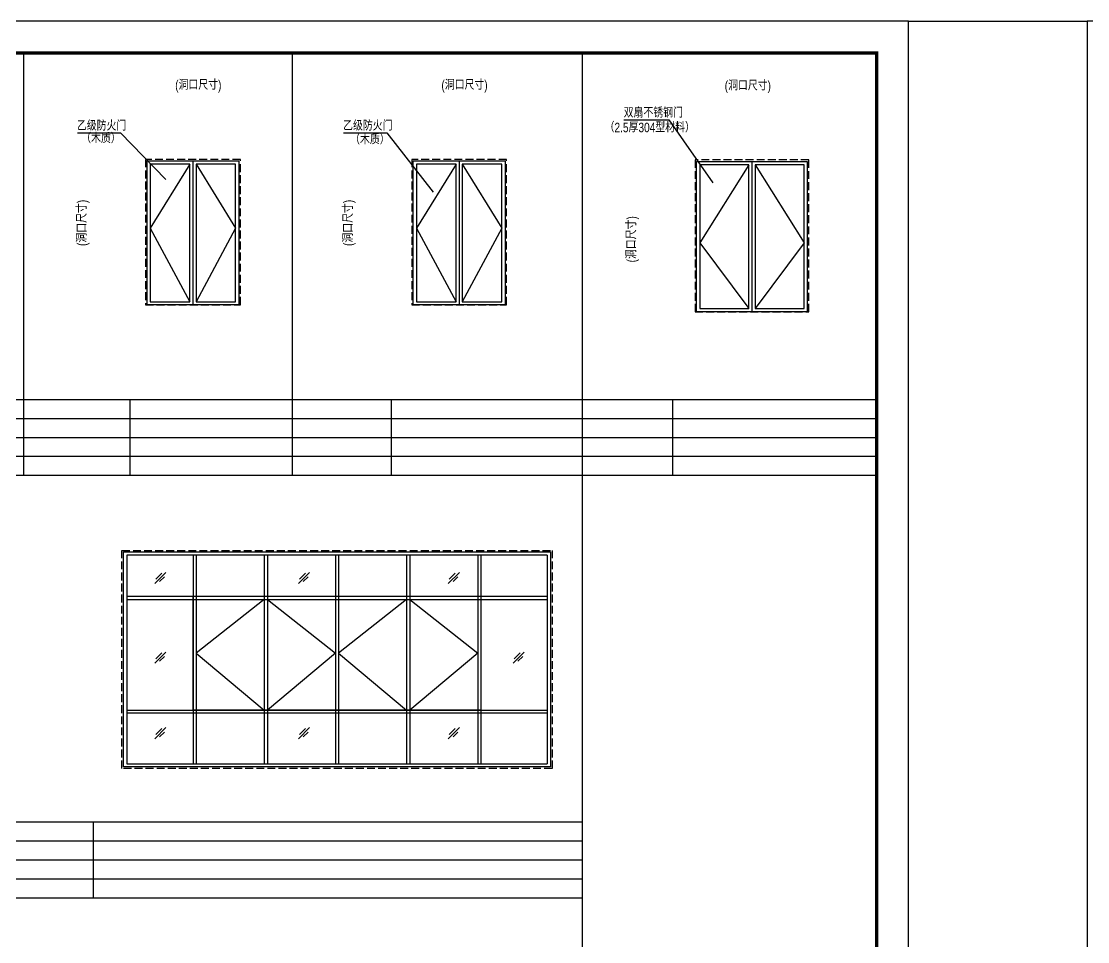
# Model space of a CAD drawing. Extents: x -1041549 to 749950, y -354245 to 17554.
# Drawn here: x 265107 to 281967, y -247496 to -232943 of the extents above; entities that cross this region are included whole.
import ezdxf

# ---------------------------------------------------------------- set-up
doc = ezdxf.new("R2010")
doc.units = 0
doc.header["$LTSCALE"] = 1000
doc.header["$MEASUREMENT"] = 0
doc.linetypes.add('CONTINOUS', pattern=[0])
doc.linetypes.add('DASH', pattern=[0.35, 0.25, -0.1])
for name, color, linetype in [('14', 1, 'Continuous'), ('PUB_DIM', 3, 'Continuous'), ('PUB_TEXT', 7, 'Continuous'), ('PUB_TITLE', 4, 'Continuous'), ('WINDOW', 3, 'Continuous'), ('中粗线', 1, 'DASH'), ('辅助线', 8, 'CONTINOUS')]:
    doc.layers.add(name, color=color, linetype=linetype)
doc.styles.add('_HZTXT', font='gs_txt.shx', dxfattribs={"width": 0.8, "bigfont": 'HZTXT.shx'})

# ---------------------------------------------------------------- blocks, each defined once
blk = doc.blocks.new('A$Ce58e362c')
at = {"layer": '14'}
blk.add_lwpolyline([(15730, 1076), (15730, 87176)], dxfattribs=at)

msp = doc.modelspace()

# ---------------------------------------------------------------- linework, layer by layer
msp.add_line((279132.1, -232942.6), (281958.3, -232942.6))
at = {"color": 8}
for p, q in [((265140.2, -233442.6), (265140.2, -240126.1)), ((269389.6, -233442.6), (269389.6, -240126.1)), ((278632.1, -238926.1), (238332.1, -238926.1)), ((266823.1, -238926.1), (266823.1, -240126.1)), ((270953.2, -238926.1), (270953.2, -240126.1)), ((275402.9, -238926.1), (275402.9, -240126.1)), ((278632.1, -239226.1), (238332.1, -239226.1)), ((278632.1, -239526.1), (238332.1, -239526.1)), ((278632.1, -239826.1), (238332.1, -239826.1)), ((278632.1, -240126.1), (238332.1, -240126.1)), ((273982, -245607.3), (238332.1, -245607.3)), ((266241.2, -245607.3), (266241.2, -246807.3)), ((273982, -245907.3), (238332.1, -245907.3)), ((273982, -246207.3), (238332.1, -246207.3)), ((273982, -246507.3), (238332.1, -246507.3)), ((273982, -246807.3), (238332.1, -246807.3))]:
    msp.add_line(p, q, dxfattribs=at)
at = {"color": 8, "extrusion": (0, -9.5104e-06, 1)}
for p, q in [((267770.7, -235200.6, 0), (267145.7, -236213.1)), ((267870.7, -235200.6, 0), (268495.7, -236213.1)), ((271979.9, -235200.6, 0), (271354.9, -236213.1)), ((272079.9, -235200.6, 0), (272704.9, -236213.1)), ((276609.3, -235209.8, 0), (275834.3, -236447.3, 0)), ((276709.3, -235209.8, 0), (277484.3, -236447.3, 0)), ((267145.7, -236213.1), (267770.7, -237375.6, 0)), ((268495.7, -236213.1), (267870.7, -237375.6, 0)), ((271354.9, -236213.1), (271979.9, -237375.6, 0)), ((272704.9, -236213.1), (272079.9, -237375.6, 0)), ((275834.3, -236447.3, 0), (276609.3, -237484.8, 0)), ((277484.3, -236447.3, 0), (276709.3, -237484.8, 0))]:
    msp.add_line(p, q, dxfattribs=at)
at = {"color": 4}
for p, q in [((266772.8, -241382.6, 0), (266772.8, -244682.6, 0)), ((273422.8, -241382.6, 0), (266772.8, -241382.6, 0)), ((267822.8, -241382.6, 0), (267822.8, -244682.6, 0)), ((267872.8, -241382.6, 0), (267872.8, -244682.6, 0)), ((268947.8, -241382.6, 0), (268947.8, -244682.6, 0)), ((268997.8, -241382.6, 0), (268997.8, -244682.6, 0)), ((270072.8, -241382.6, 0), (270072.8, -244682.6, 0)), ((270122.8, -241382.6, 0), (270122.8, -244682.6, 0)), ((271197.8, -241382.6, 0), (271197.8, -244682.6, 0)), ((271247.8, -241382.6, 0), (271247.8, -244682.6, 0)), ((272322.8, -241382.6, 0), (272322.8, -244682.6, 0)), ((272372.8, -241382.6, 0), (272372.8, -244682.6, 0)), ((273422.8, -241382.6, 0), (273422.8, -244682.6, 0)), ((266772.8, -242032.6, 0), (273422.8, -242032.6, 0)), ((266772.8, -242082.6, 0), (273422.8, -242082.6, 0)), ((266772.8, -243832.6, 0), (273422.8, -243832.6, 0)), ((273422.8, -243882.6, 0), (266772.8, -243882.6, 0)), ((266772.8, -244682.6, 0), (273422.8, -244682.6, 0))]:
    msp.add_line(p, q, dxfattribs=at)
at = {"color": 2, "elevation": 0}
msp.add_lwpolyline([(266722.8, -241332.6), (273472.8, -241332.6), (273472.8, -244732.6), (266722.8, -244732.6)], close=True, dxfattribs=at)
at = {"color": 8}
msp.add_lwpolyline([(267822.8, -242032.6), (272372.8, -242032.6), (272372.8, -243832.7), (267822.8, -243832.7)], close=True, dxfattribs=at)
at = {"layer": 'PUB_DIM'}
for p, q in [((274635.9, -234497.8, 0), (275343.4, -234497.8, 0)), ((275343.4, -234497.8, 0), (276040.8, -235497.3, 0)), ((265993.9, -234703.4, 0), (266677, -234703.4, 0)), ((266677, -234703.4, 0), (267393.3, -235442.8, 0)), ((270203.1, -234703.4, 0), (270886.2, -234703.4, 0)), ((270886.2, -234703.4, 0), (271620.7, -235642.8, 0))]:
    msp.add_line(p, q, dxfattribs=at)
at = {"layer": 'PUB_TITLE'}
for points in [[(237082.1, -262642.6), (279132.1, -262642.6), (279132.1, -232942.6), (237082.1, -232942.6)], [(281958.3, -262642.6), (324008.3, -262642.6), (324008.3, -232942.6), (281958.3, -232942.6)]]:
    msp.add_lwpolyline(points, close=True, dxfattribs=at)
at = {"layer": 'PUB_TITLE', "const_width": 50}
msp.add_lwpolyline([(238332.1, -262142.6), (278632.1, -262142.6), (278632.1, -233442.6), (238332.1, -233442.6)], close=True, dxfattribs=at)
at = {"layer": 'WINDOW', "extrusion": (0, -9.5104e-06, 1)}
for p, q in [((267770.7, -235200.6, 0), (267145.7, -235200.6, 0)), ((267145.7, -235200.6, 0), (267145.7, -237375.6, 0)), ((267770.7, -237375.6, 0), (267770.7, -235200.6, 0)), ((268495.7, -235200.6, 0), (267870.7, -235200.6, 0)), ((267870.7, -235200.6, 0), (267870.7, -237375.6, 0)), ((268495.7, -237375.6, 0), (268495.7, -235200.6, 0)), ((271979.9, -235200.6, 0), (271354.9, -235200.6, 0)), ((271354.9, -235200.6, 0), (271354.9, -237375.6, 0)), ((271979.9, -237375.6, 0), (271979.9, -235200.6, 0)), ((272704.9, -235200.6, 0), (272079.9, -235200.6, 0)), ((272079.9, -235200.6, 0), (272079.9, -237375.6, 0)), ((272704.9, -237375.6, 0), (272704.9, -235200.6, 0)), ((276609.3, -235209.8, 0), (275834.3, -235209.8, 0)), ((275834.3, -235209.8, 0), (275834.3, -237484.8, 0)), ((276609.3, -237484.8, 0), (276609.3, -235209.8, 0)), ((277484.3, -235209.8, 0), (276709.3, -235209.8, 0)), ((276709.3, -235209.8, 0), (276709.3, -237484.8, 0)), ((277484.3, -237484.8, 0), (277484.3, -235209.8, 0)), ((267145.7, -237375.6, 0), (267770.7, -237375.6, 0)), ((267870.7, -237375.6, 0), (268495.7, -237375.6, 0)), ((271354.9, -237375.6, 0), (271979.9, -237375.6, 0)), ((272079.9, -237375.6, 0), (272704.9, -237375.6, 0)), ((275834.3, -237484.8, 0), (276609.3, -237484.8, 0)), ((276709.3, -237484.8, 0), (277484.3, -237484.8, 0))]:
    msp.add_line(p, q, dxfattribs=at)
at = {"layer": 'WINDOW', "extrusion": (0, -9.51011e-06, 1)}
for points, elevation in [([(267095.7, -237425.6), (267095.7, -235150.6), (268545.7, -235150.6), (268545.7, -237425.6)], 2.2), ([(271304.9, -237425.6), (271304.9, -235150.6), (272754.9, -235150.6), (272754.9, -237425.6)], 2.2), ([(275784.3, -237534.8), (275784.3, -235159.8), (277534.3, -235159.8), (277534.3, -237534.8)], 2.3)]:
    msp.add_lwpolyline(points, close=True, dxfattribs=dict(at, elevation=elevation))
for points, elevation in [([(267820.7, -235150.6), (267820.7, -237425.6)], 2.2), ([(272029.9, -235150.6), (272029.9, -237425.6)], 2.3), ([(276659.3, -235159.8), (276659.3, -237534.8)], 2.3)]:
    msp.add_lwpolyline(points, dxfattribs=dict(at, elevation=elevation))
at = {"layer": '中粗线', "ltscale": 0.5, "extrusion": (0, -9.51011e-06, 1)}
for points, elevation in [([(268570.7, -235125.6), (267070.7, -235125.6), (267070.7, -237425.6), (268570.7, -237425.6), (268570.7, -235125.6)], 2.2), ([(272779.9, -235125.6), (271279.9, -235125.6), (271279.9, -237425.6), (272779.9, -237425.6), (272779.9, -235125.6)], 2.2), ([(277559.3, -235134.8), (275759.3, -235134.8), (275759.3, -237534.8), (277559.3, -237534.8), (277559.3, -235134.8)], 2.3)]:
    msp.add_lwpolyline(points, dxfattribs=dict(at, elevation=elevation))
at = {"layer": '中粗线', "ltscale": 0.5, "elevation": 0}
msp.add_lwpolyline([(266697.8, -241307.6), (273497.8, -241307.6), (273497.8, -244757.6), (266697.8, -244757.6)], close=True, dxfattribs=at)
at = {"layer": '辅助线', "color": 8, "linetype": 'ByBlock', "elevation": 0}
for points in [[(267216.5, -241832.2), (267392.7, -241656)], [(267232, -241765.3), (267327.7, -241669.6)], [(267292.9, -241801.3), (267368.7, -241725.5)], [(269488.4, -241832.2), (269664.6, -241656)], [(269503.8, -241765.3), (269599.5, -241669.6)], [(269564.7, -241801.3), (269640.5, -241725.5)], [(271856.6, -241832.2), (272032.8, -241656)], [(271872.1, -241765.3), (271967.8, -241669.6)], [(271933, -241801.3), (272008.8, -241725.5)], [(268947.8, -242082.6), (267872.8, -242932.7), (268947.8, -243832.6)], [(268997.8, -242082.6), (270072.8, -242932.7), (268997.8, -243832.6)], [(271197.8, -242082.6), (270122.8, -242932.7), (271197.8, -243832.6)], [(271247.8, -242082.6), (272322.8, -242932.7), (271247.8, -243832.6)], [(267216.5, -243091.3), (267392.7, -242915.1)], [(267232, -243024.4), (267327.7, -242928.7)], [(272881.7, -243091.3), (273057.9, -242915.1)], [(272897.2, -243024.4), (272992.9, -242928.7)], [(267292.9, -243060.4), (267368.7, -242984.5)], [(272958.1, -243060.4), (273033.9, -242984.5)], [(267216.5, -244287.4), (267392.7, -244111.2)], [(267232, -244220.5), (267327.7, -244124.8)], [(269488.4, -244287.4), (269664.6, -244111.2)], [(269503.8, -244220.5), (269599.5, -244124.8)], [(271856.6, -244287.4), (272032.8, -244111.2)], [(271872.1, -244220.5), (271967.8, -244124.8)], [(267292.9, -244256.5), (267368.7, -244180.7)], [(269564.7, -244256.5), (269640.5, -244180.7)], [(271933, -244256.5), (272008.8, -244180.7)]]:
    msp.add_lwpolyline(points, dxfattribs=at)

# ---------------------------------------------------------------- block references
at = {"xscale": 0.3333333333333333, "yscale": 0.3333333333333333, "zscale": 0.3333333333333333}
msp.add_blockref('A$Ce58e362c', (268738.7, -262501.1), dxfattribs=at)

# ---------------------------------------------------------------- texts
at = {"layer": 'PUB_TEXT', "style": '_HZTXT', "width": 0.8}
for s, p in [('(洞口尺寸)', (267539.9, -234024, -147.9)), ('(洞口尺寸)', (271749.1, -234024, -147.9)), ('(洞口尺寸)', (276228.4, -234033.3, -147.9)), ('双扇不锈钢门', (274631.6, -234463.8, -147.7)), ('乙级防火门', (265986.3, -234669.4, -147.7)), ('乙级防火门', (270195.4, -234669.4, -147.7)), ('（2.5厚304型材料）', (274329.3, -234696.1, -147.7)), ('（木质）', (266054.3, -234867.4, -147.7)), ('（木质）', (270306.2, -234886.7, -147.7))]:
    msp.add_text(s, height=150, dxfattribs=at).set_placement(p)
for p in [(266141.2, -236495.4, -147.9), (270350.4, -236495.4, -147.9), (274829.7, -236754.6, -147.9)]:
    msp.add_text('(洞口尺寸)', height=150, rotation=90, dxfattribs=at).set_placement(p)

doc.saveas('drawing.dxf')
